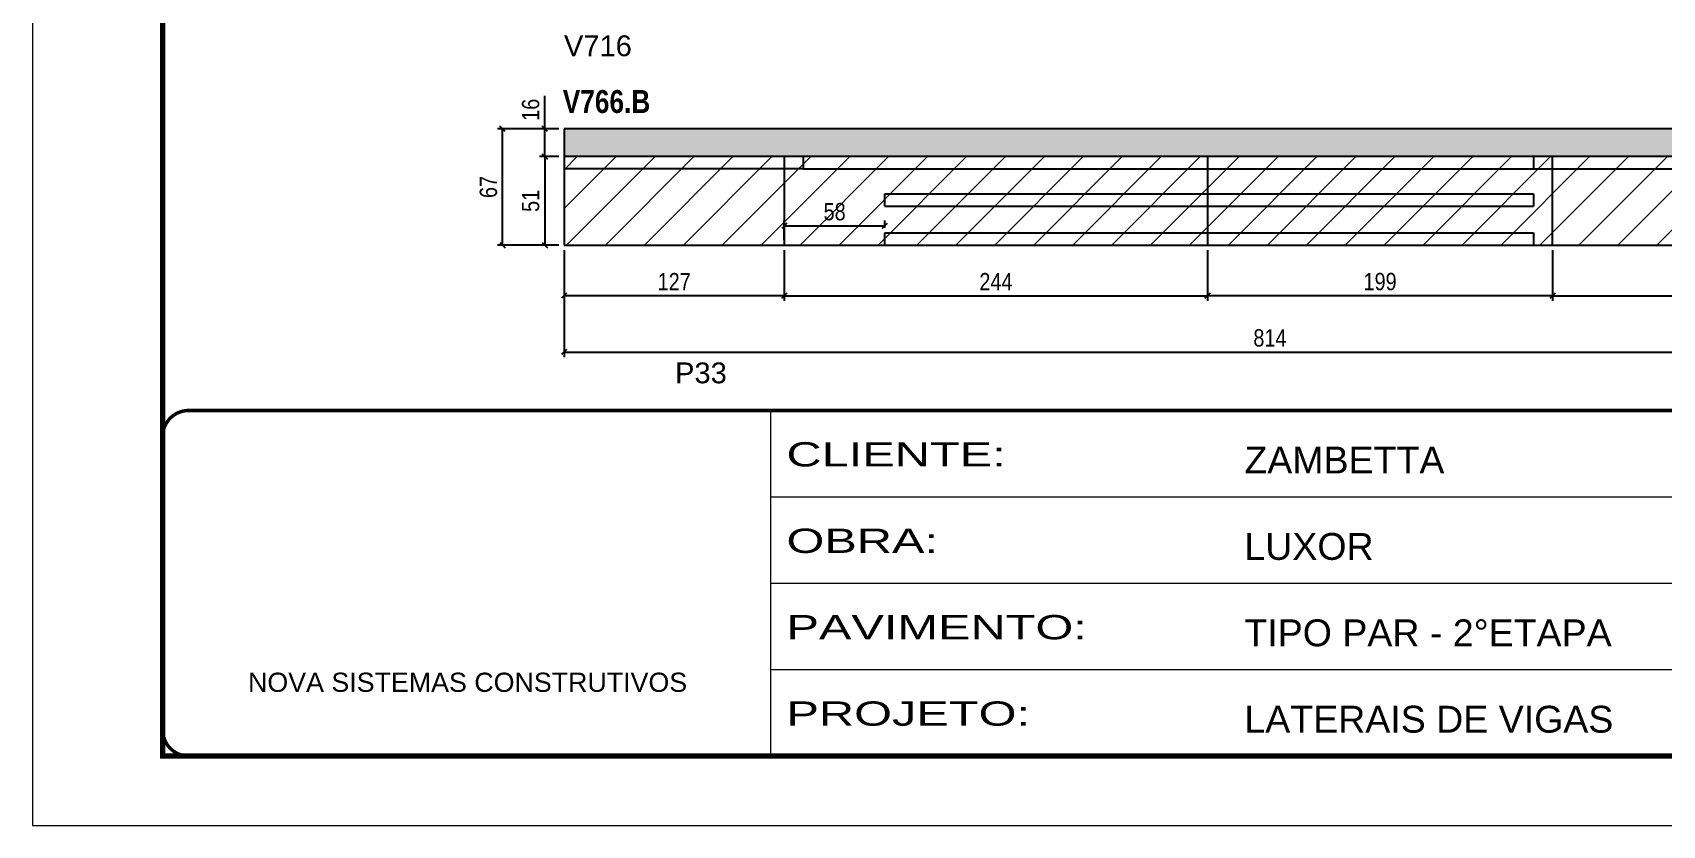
# Model space of a CAD drawing. Extents: x 3309 to 9563, y -2522 to 14608.
# Drawn here: x 4908 to 5848, y 10112 to 10569 of the extents above; entities that cross this region are included whole.
import ezdxf

# ---------------------------------------------------------------- set-up
doc = ezdxf.new("R2010")
doc.units = 0
doc.linetypes.add('CONTINUO', pattern=[0])
doc.linetypes.add('DASHED', pattern=[0.75, 0.5, -0.25])
for name, color, linetype in [('5', 5, 'Continuous'), ('COTA', 241, 'Continuous'), ('NOMENCLATURA', 7, 'Continuous'), ('Painéis', 200, 'Continuous'), ('SARR_2.2x7', 40, 'Continuous')]:
    doc.layers.add(name, color=color, linetype=linetype)
for name, color, linetype, lineweight in [('Folhas', 255, 'Continuous', 9), ('Hachura', 251, 'Continuous', 9), ('SARRAFO DE PRESSAO', 251, 'DASHED', 9)]:
    doc.layers.add(name, color=color, linetype=linetype, lineweight=lineweight)
doc.styles.add('ARIAL', font='arial.ttf')
doc.styles.add('COTA TECNICA', font='techl___.ttf', dxfattribs={"height": 10})
doc.styles.get("Standard").update_dxf_attribs({"font": 'arial.ttf'})
doc.styles.add('TECNICA', font='techb___.ttf', dxfattribs={"height": 10})
doc.styles.add('Tecnologia', font='')
doc.styles.get('Tecnologia').set_extended_font_data('Forgotten Futurist')
doc.dimstyles.new('PAINEL', dxfattribs={"dimtxt": 10, "dimasz": 3, "dimexe": 3, "dimexo": 3, "dimgap": 3, "dimtad": 1, "dimdec": 1, "dimzin": 12, "dimdsep": 46, "dimtxsty": 'COTA TECNICA', "dimblk1": 'OBLIQUE', "dimblk2": 'OBLIQUE', "dimsah": 1, "dimcen": 0.9, "dimclrd": 4, "dimclre": 4, "dimclrt": 240, "dimadec": 1, "dimazin": 3, "dimtfac": 1, "dimtdec": 1, "dimtmove": 0, "dimatfit": 3, "dimfxl": 1, "dimtolj": 1, "dimtzin": 12, "dimarcsym": 0})

# ---------------------------------------------------------------- blocks, each defined once
blk = doc.blocks.new('9999999999')
at = {"color": 30, "linetype": 'CONTINUO'}
for p, q in [((98564.56, 34230.21), (98564.56, 34429.45)), ((98564.56, 34379.64), (99583.98, 34379.64)), ((98564.56, 34329.83), (99487.98, 34329.83)), ((98564.56, 34280.02), (99487.98, 34280.02))]:
    blk.add_line(p, q, dxfattribs=at)
at = {"color": 30, "linetype": 'CONTINUO', "const_width": 2}
blk.add_lwpolyline([(99583.98, 34230.21), (99583.98, 34414.45, 0.414214), (99568.98, 34429.45), (98228.98, 34429.45, 0.414214), (98213.98, 34414.45), (98213.98, 34245.21, 0.414214), (98228.98, 34230.21), (99583.98, 34230.21)], format="xyb", dxfattribs=at)
at = {"layer": 'Folhas'}
blk.add_lwpolyline([(98138.98, 34190.21), (99623.98, 34190.21), (99623.98, 35240.21), (98138.98, 35240.21)], close=True, dxfattribs=at)
at = {"layer": 'Folhas', "color": 30, "const_width": 3}
blk.add_lwpolyline([(98213.98, 34230.21), (99583.98, 34230.21), (99583.98, 35200.21), (98213.98, 35200.21)], close=True, dxfattribs=at)
at = {"color": 7, "linetype": 'Continuous', "ltscale": 5, "style": 'ARIAL'}
for s, height, p in [('ZAMBETTA', 15.483, (98837.68, 34393.13)), ('LUXOR', 15.483, (98837.68, 34343.32)), ('TIPO PAR - 2°ETAPA', 15.4829, (98837.68, 34293.51)), ('NOVA SISTEMAS CONSTRUTIVOS', 11.0592, (98263.19, 34267.21)), ('LATERAIS DE VIGAS', 15.4829, (98837.68, 34243.7))]:
    blk.add_text(s, height=height, dxfattribs=at).set_placement(p)
at = {"layer": 'Folhas', "color": 7, "style": 'Tecnologia', "width": 1.5}
for s, p in [('CLIENTE:', (98573.65, 34397.17)), ('OBRA:', (98573.65, 34347.31)), ('PAVIMENTO:', (98573.65, 34297.5)), ('PROJETO:', (98573.65, 34247.69))]:
    blk.add_text(s, height=14, dxfattribs=at).set_placement(p)
blk = doc.blocks.new('_Oblique')
at = {"color": 0, "linetype": 'ByBlock', "lineweight": -2}
blk.add_line((-0.5, -0.5), (0.5, 0.5), dxfattribs=at)
blk = doc.blocks.new('*D2015')
at = {"layer": 'COTA', "color": 4, "lineweight": -2, "transparency": 16777216}
for p, q in [((5214.3, 10443.74), (5214.3, 10382.08)), ((6028.3, 10443.74), (6028.3, 10382.08)), ((5214.3, 10385.08), (6028.3, 10385.08))]:
    blk.add_line(p, q, dxfattribs=at)
at = {"layer": 'Defpoints', "color": 0, "transparency": 16777216}
for p in [(5214.3, 10446.74), (6028.3, 10446.74), (6028.3, 10385.08)]:
    blk.add_point(p, dxfattribs=at)
at = {"layer": 'COTA', "color": 4, "lineweight": -2, "transparency": 16777216, "xscale": 3, "yscale": 3, "zscale": 3, "rotation": 180}
blk.add_blockref('_Oblique', (5214.3, 10385.08), dxfattribs=at)
at = {"layer": 'COTA', "color": 4, "lineweight": -2, "transparency": 16777216, "xscale": 3, "yscale": 3, "zscale": 3}
blk.add_blockref('_Oblique', (6028.3, 10385.08), dxfattribs=at)
at = {"layer": 'COTA', "color": 240, "transparency": 16777216, "insert": (5621.3, 10393.17), "char_height": 10, "attachment_point": 5, "style": 'COTA TECNICA'}
blk.add_mtext('\\A1;814', dxfattribs=at)
blk = doc.blocks.new('*D2016')
at = {"layer": 'COTA', "color": 4, "lineweight": -2, "transparency": 16777216}
for p, q in [((5341.3, 10443.74), (5341.3, 10414.56)), ((5585.3, 10443.74), (5585.3, 10414.56)), ((5341.3, 10417.56), (5585.3, 10417.56))]:
    blk.add_line(p, q, dxfattribs=at)
at = {"layer": 'Defpoints', "color": 0, "transparency": 16777216}
for p in [(5341.3, 10446.74), (5585.3, 10446.74), (5585.3, 10417.56)]:
    blk.add_point(p, dxfattribs=at)
at = {"layer": 'COTA', "color": 4, "lineweight": -2, "transparency": 16777216, "xscale": 3, "yscale": 3, "zscale": 3, "rotation": 180}
blk.add_blockref('_Oblique', (5341.3, 10417.56), dxfattribs=at)
at = {"layer": 'COTA', "color": 4, "lineweight": -2, "transparency": 16777216, "xscale": 3, "yscale": 3, "zscale": 3}
blk.add_blockref('_Oblique', (5585.3, 10417.56), dxfattribs=at)
at = {"layer": 'COTA', "color": 240, "transparency": 16777216, "insert": (5463.3, 10425.64), "char_height": 10, "attachment_point": 5, "style": 'COTA TECNICA'}
blk.add_mtext('\\A1;244', dxfattribs=at)
blk = doc.blocks.new('*D1996')
at = {"layer": 'COTA', "color": 4, "lineweight": -2, "transparency": 16777216}
for p, q in [((5784.3, 10443.74), (5784.3, 10414.56)), ((6028.3, 10443.74), (6028.3, 10414.56)), ((5784.3, 10417.56), (6028.3, 10417.56))]:
    blk.add_line(p, q, dxfattribs=at)
at = {"layer": 'Defpoints', "color": 0, "transparency": 16777216}
for p in [(5784.3, 10446.74), (6028.3, 10446.74), (6028.3, 10417.56)]:
    blk.add_point(p, dxfattribs=at)
at = {"layer": 'COTA', "color": 4, "lineweight": -2, "transparency": 16777216, "xscale": 3, "yscale": 3, "zscale": 3, "rotation": 180}
blk.add_blockref('_Oblique', (5784.3, 10417.56), dxfattribs=at)
at = {"layer": 'COTA', "color": 4, "lineweight": -2, "transparency": 16777216, "xscale": 3, "yscale": 3, "zscale": 3}
blk.add_blockref('_Oblique', (6028.3, 10417.56), dxfattribs=at)
at = {"layer": 'COTA', "color": 240, "transparency": 16777216, "insert": (5906.3, 10425.64), "char_height": 10, "attachment_point": 5, "style": 'COTA TECNICA'}
blk.add_mtext('\\A1;244', dxfattribs=at)
blk = doc.blocks.new('*D2017')
at = {"layer": 'COTA', "color": 4, "lineweight": -2, "transparency": 16777216}
for p, q in [((5341.3, 10449.74), (5341.3, 10460.83)), ((5399.3, 10456.74), (5399.3, 10460.83)), ((5341.3, 10457.83), (5399.3, 10457.83))]:
    blk.add_line(p, q, dxfattribs=at)
at = {"layer": 'Defpoints', "color": 0, "transparency": 16777216}
for p in [(5399.3, 10457.83), (5399.3, 10453.74), (5341.3, 10446.74)]:
    blk.add_point(p, dxfattribs=at)
at = {"layer": 'COTA', "color": 4, "lineweight": -2, "transparency": 16777216, "xscale": 3, "yscale": 3, "zscale": 3, "rotation": 180}
blk.add_blockref('_Oblique', (5341.3, 10457.83), dxfattribs=at)
at = {"layer": 'COTA', "color": 4, "lineweight": -2, "transparency": 16777216, "xscale": 3, "yscale": 3, "zscale": 3}
blk.add_blockref('_Oblique', (5399.3, 10457.83), dxfattribs=at)
at = {"layer": 'COTA', "color": 240, "transparency": 16777216, "insert": (5370.3, 10465.96), "char_height": 10, "attachment_point": 5, "style": 'COTA TECNICA'}
blk.add_mtext('\\A1;58', dxfattribs=at)
blk = doc.blocks.new('*D2018')
at = {"layer": 'COTA', "color": 4, "lineweight": -2, "transparency": 16777216}
for p, q in [((5585.3, 10443.74), (5585.3, 10414.56)), ((5784.3, 10443.74), (5784.3, 10414.56)), ((5784.3, 10417.56), (5585.3, 10417.56))]:
    blk.add_line(p, q, dxfattribs=at)
at = {"layer": 'Defpoints', "color": 0, "transparency": 16777216}
for p in [(5585.3, 10446.74), (5784.3, 10446.74), (5585.3, 10417.56)]:
    blk.add_point(p, dxfattribs=at)
at = {"layer": 'COTA', "color": 4, "lineweight": -2, "transparency": 16777216, "xscale": 3, "yscale": 3, "zscale": 3, "rotation": 180}
blk.add_blockref('_Oblique', (5585.3, 10417.56), dxfattribs=at)
at = {"layer": 'COTA', "color": 4, "lineweight": -2, "transparency": 16777216, "xscale": 3, "yscale": 3, "zscale": 3}
blk.add_blockref('_Oblique', (5784.3, 10417.56), dxfattribs=at)
at = {"layer": 'COTA', "color": 240, "transparency": 16777216, "insert": (5684.8, 10425.65), "char_height": 10, "attachment_point": 5, "style": 'COTA TECNICA'}
blk.add_mtext('\\A1;199', dxfattribs=at)
blk = doc.blocks.new('*D2019')
at = {"layer": 'COTA', "color": 4, "lineweight": -2, "transparency": 16777216}
for p, q in [((5214.3, 10443.74), (5214.3, 10414.56)), ((5341.3, 10443.74), (5341.3, 10414.56)), ((5341.3, 10417.56), (5214.3, 10417.56))]:
    blk.add_line(p, q, dxfattribs=at)
at = {"layer": 'Defpoints', "color": 0, "transparency": 16777216}
for p in [(5214.3, 10446.74), (5341.3, 10446.74), (5214.3, 10417.56)]:
    blk.add_point(p, dxfattribs=at)
at = {"layer": 'COTA', "color": 4, "lineweight": -2, "transparency": 16777216, "xscale": 3, "yscale": 3, "zscale": 3, "rotation": 180}
blk.add_blockref('_Oblique', (5214.3, 10417.56), dxfattribs=at)
at = {"layer": 'COTA', "color": 4, "lineweight": -2, "transparency": 16777216, "xscale": 3, "yscale": 3, "zscale": 3}
blk.add_blockref('_Oblique', (5341.3, 10417.56), dxfattribs=at)
at = {"layer": 'COTA', "color": 240, "transparency": 16777216, "insert": (5277.8, 10425.64), "char_height": 10, "attachment_point": 5, "style": 'COTA TECNICA'}
blk.add_mtext('\\A1;127', dxfattribs=at)
blk = doc.blocks.new('*D1997')
at = {"layer": 'COTA', "color": 4, "lineweight": -2, "transparency": 16777216}
for p, q in [((5211.3, 10497.74), (5200.19, 10497.74)), ((5203.19, 10497.74), (5203.19, 10446.74)), ((5211.3, 10446.74), (5200.19, 10446.74))]:
    blk.add_line(p, q, dxfattribs=at)
at = {"layer": 'Defpoints', "color": 0, "transparency": 16777216}
for p in [(5214.3, 10497.74), (5203.19, 10446.74), (5214.3, 10446.74)]:
    blk.add_point(p, dxfattribs=at)
at = {"layer": 'COTA', "color": 4, "lineweight": -2, "transparency": 16777216, "xscale": 3, "yscale": 3, "zscale": 3}
for p, rotation in [((5203.19, 10497.74), 90), ((5203.19, 10446.74), 270)]:
    blk.add_blockref('_Oblique', p, dxfattribs=dict(at, rotation=rotation))
at = {"layer": 'COTA', "color": 240, "transparency": 16777216, "insert": (5195.08, 10472.24), "char_height": 10, "attachment_point": 5, "rotation": 90, "style": 'COTA TECNICA'}
blk.add_mtext('\\A1;51', dxfattribs=at)
blk = doc.blocks.new('*D1998')
at = {"layer": 'COTA', "color": 4, "lineweight": -2, "transparency": 16777216}
for p, q in [((5203.19, 10513.74), (5203.19, 10532.76)), ((5211.3, 10513.74), (5200.19, 10513.74)), ((5203.19, 10497.74), (5203.19, 10513.74)), ((5211.3, 10497.74), (5200.19, 10497.74))]:
    blk.add_line(p, q, dxfattribs=at)
at = {"layer": 'Defpoints', "color": 0, "transparency": 16777216}
for p in [(5203.19, 10513.74), (5214.3, 10513.74), (5214.3, 10497.74)]:
    blk.add_point(p, dxfattribs=at)
at = {"layer": 'COTA', "color": 4, "lineweight": -2, "transparency": 16777216, "xscale": 3, "yscale": 3, "zscale": 3}
for p, rotation in [((5203.19, 10513.74), 90), ((5203.19, 10497.74), 270)]:
    blk.add_blockref('_Oblique', p, dxfattribs=dict(at, rotation=rotation))
at = {"layer": 'COTA', "color": 240, "transparency": 16777216, "insert": (5195.08, 10524.75), "char_height": 10, "attachment_point": 5, "rotation": 90, "style": 'COTA TECNICA'}
blk.add_mtext('\\A1;16', dxfattribs=at)
blk = doc.blocks.new('*D1999')
at = {"layer": 'COTA', "color": 4, "lineweight": -2, "transparency": 16777216}
for p, q in [((5211.3, 10513.74), (5175.83, 10513.74)), ((5178.83, 10446.74), (5178.83, 10513.74)), ((5211.3, 10446.74), (5175.83, 10446.74))]:
    blk.add_line(p, q, dxfattribs=at)
at = {"layer": 'Defpoints', "color": 0, "transparency": 16777216}
for p in [(5178.83, 10513.74), (5214.3, 10513.74), (5214.3, 10446.74)]:
    blk.add_point(p, dxfattribs=at)
at = {"layer": 'COTA', "color": 4, "lineweight": -2, "transparency": 16777216, "xscale": 3, "yscale": 3, "zscale": 3}
for p, rotation in [((5178.83, 10513.74), 90), ((5178.83, 10446.74), 270)]:
    blk.add_blockref('_Oblique', p, dxfattribs=dict(at, rotation=rotation))
at = {"layer": 'COTA', "color": 240, "transparency": 16777216, "insert": (5170.73, 10480.24), "char_height": 10, "attachment_point": 5, "rotation": 90, "style": 'COTA TECNICA'}
blk.add_mtext('\\A1;67', dxfattribs=at)

msp = doc.modelspace()

# ---------------------------------------------------------------- hatches: boundary and pattern name
at = {"layer": 'COTA'}
h = msp.add_hatch(dxfattribs=at)
h.set_pattern_fill('AR-CONC', color=256, scale=0.03)
h.set_pattern_definition([(50, (-1485.632, -355.9188), (5.46554, -0.4781726), [0.5715, -6.2865]), (355, (-1485.632, -355.919), (-1.0573026, 5.7317054), [0.4572, -5.0292175]), (100.451445, (-1485.1767, -355.9586), (4.4082374, 5.2535326), [0.4857003, -5.3427073]), (46.1842, (-1485.632, -354.395), (8.1323712, -1.26127), [0.85725, -9.42975]), (96.63556, (-1484.9544, -354.5), (7.122124, 7.4227837), [0.7285507, -8.014068]), (351.18415, (-1485.632, -354.395), (7.122124, 7.422784), [0.685799, -7.543792]), (21, (-1484.87, -354.7758), (4.5484317, -3.067956), [0.5715, -6.2865]), (326, (-1484.87, -354.776), (1.8540609, 5.525639), [0.4572, -5.0292]), (71.451445, (-1484.491, -355.0314), (6.4024926, 2.457683), [0.4857003, -5.3426981]), (37.5, (-1485.6321, -355.9188), (0.0926581, 2.53665117), [0, -4.96824, 0, -5.1054, 0, -5.04825]), (7.5, (-1485.632, -355.9188), (2.0045899, 3.00541724), [0, -2.91084, 0, -4.85394, 0, -1.92405]), (327.5, (-1487.3314, -355.9188), (4.06771786, -0.17186232), [0, -1.905, 0, -5.9436, 0, -7.8867]), (317.5, (-1488.0934, -355.9188), (4.4438754, 0.7627947), [0, -2.4765, 0, -3.94716, 0, -5.6007])])
h.paths.add_polyline_path([(6028.3, 10497.74), (6028.3, 10513.74), (5214.3, 10513.74), (5214.3, 10497.74)])
at = {"layer": 'Hachura', "linetype": 'ByBlock'}
h = msp.add_hatch(dxfattribs=at)
h.set_pattern_fill('ANSI31', color=256, scale=5)
h.paths.add_polyline_path([(5414.9, 11061.11), (5214.3, 11061.11), (5214.3, 11012.11), (5414.9, 11012.11)])
h.paths.add_polyline_path([(5658.9, 11061.11), (5414.9, 11061.11), (5414.9, 11012.11), (5658.9, 11012.11)])
h.paths.add_polyline_path([(5880.9, 11061.11), (5658.9, 11061.11), (5658.9, 11012.11), (5902.9, 11012.11), (5902.9, 11025.11), (5880.9, 11025.11)])
h.paths.add_polyline_path([(6028.3, 10875.75), (5901.3, 10875.75), (5901.3, 10824.75), (6028.3, 10824.75)])
h.paths.add_polyline_path([(5901.3, 10875.75), (5657.3, 10875.75), (5657.3, 10824.75), (5901.3, 10824.75)])
h.paths.add_polyline_path([(5657.3, 10875.75), (5458.3, 10875.75), (5458.3, 10824.75), (5657.3, 10824.75)])
h.paths.add_polyline_path([(5458.3, 10875.75), (5214.3, 10875.75), (5214.3, 10824.75), (5458.3, 10824.75)])
h.paths.add_polyline_path([(5458.3, 10684.35), (5236.3, 10684.35), (5236.3, 10648.35), (5214.3, 10648.35), (5214.3, 10635.35), (5458.3, 10635.35)])
h.paths.add_polyline_path([(5702.3, 10684.35), (5458.3, 10684.35), (5458.3, 10635.35), (5702.3, 10635.35)])
h.paths.add_polyline_path([(5902.9, 10684.35), (5702.3, 10684.35), (5702.3, 10635.35), (5902.9, 10635.35)])
h.paths.add_polyline_path([(6028.3, 10497.74), (5784.3, 10497.74), (5784.3, 10446.74), (6028.3, 10446.74)])
h.paths.add_polyline_path([(5784.3, 10497.74), (5585.3, 10497.74), (5585.3, 10446.74), (5784.3, 10446.74)])
h.paths.add_polyline_path([(5585.3, 10497.74), (5341.3, 10497.74), (5341.3, 10446.74), (5585.3, 10446.74)])
h.paths.add_polyline_path([(5341.3, 10497.74), (5214.3, 10497.74), (5214.3, 10446.74), (5341.3, 10446.74)])

# ---------------------------------------------------------------- linework, layer by layer
at = {"layer": 'COTA'}
for p, q in [((6028.3, 10513.74), (5214.3, 10513.74)), ((5214.3, 10513.74), (5214.3, 10497.74)), ((5773.3, 10497.74), (5773.3, 10490.74)), ((5773.3, 10476.24), (5773.3, 10469.24)), ((5773.3, 10453.74), (5773.3, 10446.74))]:
    msp.add_line(p, q, dxfattribs=at)
at = {"layer": 'Painéis', "linetype": 'ByBlock'}
for p, q in [((6028.3, 10497.74), (5214.3, 10497.74)), ((5214.3, 10497.74), (5214.3, 10446.74)), ((5341.3, 10497.74), (5341.3, 10446.74)), ((5585.3, 10497.74), (5585.3, 10446.74)), ((5784.3, 10446.74), (5784.3, 10497.74)), ((5214.3, 10446.74), (6028.3, 10446.74))]:
    msp.add_line(p, q, dxfattribs=at)
at = {"layer": 'SARR_2.2x7', "linetype": 'Continuous'}
for p, q in [((5352.3, 10490.74), (5352.3, 10497.74)), ((5341.3, 10490.74), (5214.3, 10490.74)), ((5352.3, 10490.74), (5341.3, 10490.74)), ((5352.3, 10490.74), (5585.3, 10490.74)), ((5585.3, 10490.74), (5773.3, 10490.74)), ((5773.3, 10490.74), (5784.3, 10490.74)), ((5784.3, 10490.74), (6028.3, 10490.74)), ((5399.3, 10469.24), (5399.3, 10476.24)), ((5399.3, 10476.24), (5585.3, 10476.24)), ((5399.3, 10469.24), (5585.3, 10469.24)), ((5585.3, 10476.24), (5773.3, 10476.24)), ((5585.3, 10469.24), (5773.3, 10469.24)), ((5399.3, 10446.74), (5399.3, 10453.74)), ((5399.3, 10453.74), (5585.3, 10453.74)), ((5585.3, 10453.74), (5773.3, 10453.74))]:
    msp.add_line(p, q, dxfattribs=at)

# ---------------------------------------------------------------- block references
at = {"layer": 'SARRAFO DE PRESSAO', "color": 6, "linetype": 'ByBlock'}
msp.add_blockref('9999999999', (-93231.11, -24078.07), dxfattribs=at)

# ---------------------------------------------------------------- texts
at = {"layer": '5', "linetype": 'Continuous'}
for s, rotation, p in [('V716', 0.00004, (5214.25, 10555.67)), ('P33', 359.99996, (5278.31, 10367.06))]:
    msp.add_text(s, height=12, rotation=rotation, dxfattribs=at).set_placement(p)
at = {"layer": 'NOMENCLATURA', "style": 'TECNICA'}
msp.add_text('V766.B', height=13.2, dxfattribs=at).set_placement((5213.58, 10522.93))

# ---------------------------------------------------------------- dimensions: what is measured, and where the dimension line sits
at = {"layer": 'COTA'}
for base, p1, p2, angle, picture, middle in [((5203.19, 10513.74), (5214.3, 10497.74), (5214.3, 10513.74), 90, '*D1998', (5195.08, 10524.75)), ((5178.83, 10513.74), (5214.3, 10446.74), (5214.3, 10513.74), 90, '*D1999', (5170.73, 10480.24)), ((5203.19, 10446.74), (5214.3, 10497.74), (5214.3, 10446.74), 90, '*D1997', (5195.08, 10472.24)), ((5399.3, 10457.83), (5341.3, 10446.74), (5399.3, 10453.74), 180, '*D2017', (5370.3, 10465.96)), ((6028.3, 10385.08), (5214.3, 10446.74), (6028.3, 10446.74), 180, '*D2015', (5621.3, 10393.17)), ((5214.3, 10417.56), (5341.3, 10446.74), (5214.3, 10446.74), 180, '*D2019', (5277.8, 10425.64)), ((5585.3, 10417.56), (5784.3, 10446.74), (5585.3, 10446.74), 180, '*D2018', (5684.8, 10425.65))]:
    dim = msp.add_linear_dim(base=base, p1=p1, p2=p2, angle=angle, dimstyle='PAINEL', dxfattribs=at)
    dim.commit()
    dim.dimension.update_dxf_attribs({"geometry": picture, "text_midpoint": middle})
dim = msp.add_linear_dim(base=(5585.3, 10417.56), p1=(5341.3, 10446.74), p2=(5585.3, 10446.74), dimstyle='PAINEL', dxfattribs=at)
dim.commit()
dim.dimension.update_dxf_attribs({"geometry": '*D2016', "text_midpoint": (5463.3, 10425.64)})
dim = msp.add_linear_dim(base=(6028.3, 10417.56), p1=(5784.3, 10446.74), p2=(6028.3, 10446.74), dimstyle='PAINEL', override={"dimtmove": 1}, dxfattribs=at)
dim.commit()
dim.dimension.update_dxf_attribs({"geometry": '*D1996', "text_midpoint": (5906.3, 10425.64)})

doc.saveas('drawing.dxf')
